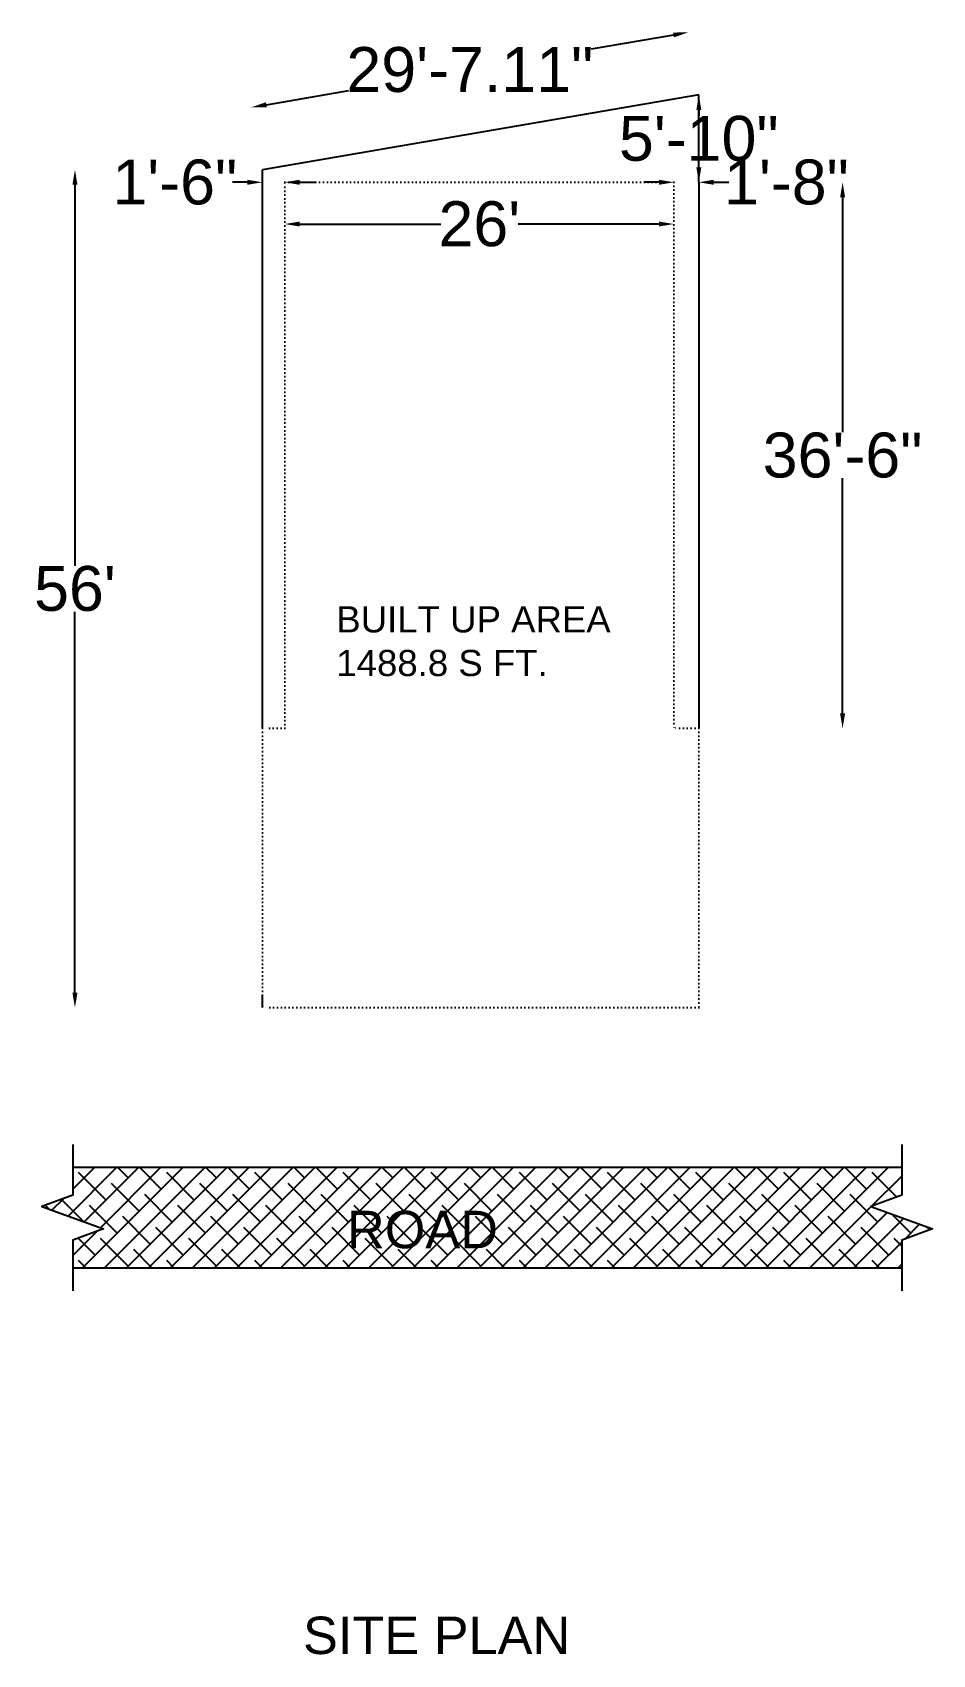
# Model space of a CAD drawing. Header units: inches. Extents: x 1558 to 2280, y -338 to 963.
import ezdxf

# ---------------------------------------------------------------- set-up
doc = ezdxf.new("R2010")
doc.units = ezdxf.units.IN
doc.header["$MEASUREMENT"] = 0
doc.linetypes.add('ACAD_ISO07W100', pattern=[3, 0, -3])
doc.styles.get("Standard").update_dxf_attribs({"font": 'arial.ttf'})
doc.dimstyles.get("Standard").update_dxf_attribs({"dimtxt": 36, "dimasz": 12, "dimexe": 0.18, "dimexo": 0.0625, "dimgap": 0.09, "dimtad": 0, "dimtih": 1, "dimtoh": 1, "dimdsep": 46, "dimlunit": 3, "dimtxsty": 'Standard', "dimcen": 12, "dimse1": 1, "dimse2": 1, "dimadec": 0, "dimazin": 0, "dimtfac": 1, "dimtofl": 0, "dimtmove": 0, "dimatfit": 3, "dimfxl": 1, "dimtolj": 1, "dimtzin": 0, "dimarcsym": 0})

# ---------------------------------------------------------------- blocks, each defined once
blk = doc.blocks.new('*D12')
at = {"color": 0, "lineweight": -2, "transparency": 16777216}
for p, q in [((2072.4, 960.9), (2006.4, 949.6)), ((1746.1, 905), (1812.1, 916.3))]:
    blk.add_line(p, q, dxfattribs=at)
at = {"color": 0, "transparency": 16777216}
for points in [[(2072.1, 962.9), (2072.8, 959), (2084.2, 963)], [(1745.7, 907), (1746.4, 903), (1734.2, 903)]]:
    blk.add_solid(points, dxfattribs=at)
at = {"layer": 'Defpoints', "color": 0, "transparency": 16777216}
for p in [(2084.2, 963), (2092.8, 912.8), (1742.8, 852.8)]:
    blk.add_point(p, dxfattribs=at)
at = {"color": 0, "transparency": 16777216, "insert": (1909.2, 933), "char_height": 36, "attachment_point": 5}
blk.add_mtext('\\A1;29\'-7.11"', dxfattribs=at)
blk = doc.blocks.new('*D13')
at = {"color": 0, "lineweight": -2, "transparency": 16777216}
for p, q in [((1772.8, 809.3), (1885.9, 809.3)), ((2060.8, 809.3), (1947.8, 809.3))]:
    blk.add_line(p, q, dxfattribs=at)
at = {"color": 0, "transparency": 16777216}
for points in [[(1772.8, 811.3), (1772.8, 807.3), (1760.8, 809.3)], [(2060.8, 811.3), (2060.8, 807.3), (2072.8, 809.3)]]:
    blk.add_solid(points, dxfattribs=at)
at = {"layer": 'Defpoints', "color": 0, "transparency": 16777216}
for p in [(1760.8, 842.8), (2072.8, 842.8), (1760.8, 809.3)]:
    blk.add_point(p, dxfattribs=at)
at = {"color": 0, "transparency": 16777216, "insert": (1916.8, 809.3), "char_height": 36, "attachment_point": 5}
blk.add_mtext("\\A1;26'", dxfattribs=at)
blk = doc.blocks.new('*D14')
at = {"color": 0, "lineweight": -2, "transparency": 16777216}
for p, q in [((2060.8, 842.8), (2048.8, 842.8)), ((2104.8, 842.8), (2116.8, 842.8))]:
    blk.add_line(p, q, dxfattribs=at)
at = {"color": 0, "transparency": 16777216}
for points in [[(2060.8, 844.8), (2060.8, 840.8), (2072.8, 842.8)], [(2104.8, 844.8), (2104.8, 840.8), (2092.8, 842.8)]]:
    blk.add_solid(points, dxfattribs=at)
at = {"layer": 'Defpoints', "color": 0, "transparency": 16777216}
for p in [(2072.8, 842.8), (2092.8, 842.8), (2092.8, 842.8)]:
    blk.add_point(p, dxfattribs=at)
at = {"color": 0, "transparency": 16777216, "insert": (2163.1, 842.8), "char_height": 36, "attachment_point": 5}
blk.add_mtext('\\A1;1\'-8"', dxfattribs=at)
blk = doc.blocks.new('*D15')
at = {"color": 0, "lineweight": -2, "transparency": 16777216}
for p, q in [((1730.8, 842.8), (1718.8, 842.8)), ((1772.8, 842.8), (1784.8, 842.8))]:
    blk.add_line(p, q, dxfattribs=at)
at = {"color": 0, "transparency": 16777216}
for points in [[(1730.8, 844.8), (1730.8, 840.8), (1742.8, 842.8)], [(1772.8, 844.8), (1772.8, 840.8), (1760.8, 842.8)]]:
    blk.add_solid(points, dxfattribs=at)
at = {"layer": 'Defpoints', "color": 0, "transparency": 16777216}
for p in [(1742.8, 842.8), (1742.8, 842.8), (1760.8, 842.8)]:
    blk.add_point(p, dxfattribs=at)
at = {"color": 0, "transparency": 16777216, "insert": (1672.6, 842.8), "char_height": 36, "attachment_point": 5}
blk.add_mtext('\\A1;1\'-6"', dxfattribs=at)
blk = doc.blocks.new('*D16')
at = {"color": 0, "lineweight": -2, "transparency": 16777216}
for p, q in [((1592.5, 840.8), (1592.5, 535.3)), ((1592.5, 192.8), (1592.5, 498.4))]:
    blk.add_line(p, q, dxfattribs=at)
at = {"color": 0, "transparency": 16777216}
for points in [[(1590.5, 840.8), (1594.5, 840.8), (1592.5, 852.8)], [(1590.5, 192.8), (1594.5, 192.8), (1592.5, 180.8)]]:
    blk.add_solid(points, dxfattribs=at)
at = {"layer": 'Defpoints', "color": 0, "transparency": 16777216}
for p in [(1742.8, 852.8), (1592.5, 180.8), (1742.8, 180.8)]:
    blk.add_point(p, dxfattribs=at)
at = {"color": 0, "transparency": 16777216, "insert": (1592.5, 516.8), "char_height": 36, "attachment_point": 5}
blk.add_mtext("\\A1;56'", dxfattribs=at)
blk = doc.blocks.new('*D17')
at = {"color": 0, "lineweight": -2, "transparency": 16777216}
for p, q in [((2208.1, 830.8), (2208.1, 642.3)), ((2208.1, 416.8), (2208.1, 605.4))]:
    blk.add_line(p, q, dxfattribs=at)
at = {"color": 0, "transparency": 16777216}
for points in [[(2206.1, 830.8), (2210.1, 830.8), (2208.1, 842.8)], [(2206.1, 416.8), (2210.1, 416.8), (2208.1, 404.8)]]:
    blk.add_solid(points, dxfattribs=at)
at = {"layer": 'Defpoints', "color": 0, "transparency": 16777216}
for p in [(2072.8, 842.8), (2072.8, 404.8), (2208.1, 404.8)]:
    blk.add_point(p, dxfattribs=at)
at = {"color": 0, "transparency": 16777216, "insert": (2208.1, 623.8), "char_height": 36, "attachment_point": 5}
blk.add_mtext('\\A1;36\'-6"', dxfattribs=at)
blk = doc.blocks.new('*D18')
at = {"color": 0, "lineweight": -2, "transparency": 16777216}
for p, q in [((2092.8, 900.8), (2092.8, 896.3)), ((2092.8, 854.8), (2092.8, 859.4))]:
    blk.add_line(p, q, dxfattribs=at)
at = {"color": 0, "transparency": 16777216}
for points in [[(2090.8, 900.8), (2094.8, 900.8), (2092.8, 912.8)], [(2090.8, 854.8), (2094.8, 854.8), (2092.8, 842.8)]]:
    blk.add_solid(points, dxfattribs=at)
at = {"layer": 'Defpoints', "color": 0, "transparency": 16777216}
for p in [(2092.8, 912.8), (2092.8, 912.8), (2092.8, 842.8)]:
    blk.add_point(p, dxfattribs=at)
at = {"color": 0, "transparency": 16777216, "insert": (2092.8, 877.8), "char_height": 36, "attachment_point": 5}
blk.add_mtext('\\A1;5\'-10"', dxfattribs=at)

msp = doc.modelspace()

# ---------------------------------------------------------------- hatches: boundary and pattern name
h = msp.add_hatch()
h.set_pattern_fill('ANSI38', color=256, scale=100)
h.paths.add_polyline_path([(2230.788, 21.338), (2255.515, 30.338), (2255.515, 52.813), (1590.787, 52.813), (1590.787, 30.338), (1566.059, 21.338), (1615.514, 3.338), (1590.787, -5.662), (1590.787, -28.138), (2255.515, -28.138), (2255.515, -5.662), (2280.242, 3.338)])

# ---------------------------------------------------------------- linework, layer by layer
for p, q in [((2092.842, 912.849), (1742.842, 852.849)), ((2092.842, 842.849), (2092.842, 912.849)), ((1742.842, 842.849), (1742.842, 852.849)), ((1742.842, 404.849), (1742.842, 842.849)), ((2092.842, 842.849), (2092.842, 404.849)), ((1742.842, 180.849), (1742.842, 190.849)), ((1590.787, 52.813), (2255.515, 52.813)), ((2255.515, -28.138), (1590.787, -28.138))]:
    msp.add_line(p, q)
at = {"linetype": 'ACAD_ISO07W100'}
for p, q in [((1760.842, 842.849), (2072.842, 842.849)), ((1760.842, 404.849), (1760.842, 842.849)), ((2072.842, 842.849), (2072.842, 404.849)), ((1760.842, 404.849), (1742.842, 404.849)), ((1742.842, 404.849), (1742.842, 180.849)), ((2092.842, 404.849), (2072.842, 404.849)), ((2092.842, 404.849), (2092.842, 180.849)), ((2092.842, 180.849), (1742.842, 180.849))]:
    msp.add_line(p, q, dxfattribs=at)
at = {"linetype": 'Continuous'}
for points in [[(1590.787, 70.993), (1590.787, 30.338), (1566.059, 21.338), (1615.514, 3.338), (1590.787, -5.662), (1590.787, -46.318)], [(2255.515, 70.993), (2255.515, 30.338), (2230.788, 21.338), (2280.242, 3.338), (2255.515, -5.662), (2255.515, -46.318)]]:
    msp.add_lwpolyline(points, dxfattribs=at)

# ---------------------------------------------------------------- texts
at = {"attachment_point": 1}
for s, width, gutter_width, insert, char_height in [('BUILT UP AREA\\P1488.8 S FT.', 52700.61534, 105, (1802.09, 502.764), 21), ('SITE PLAN', 75286.59335, 150, (1775.399, -307.583), 30)]:
    msp.add_mtext_dynamic_manual_height_columns(s, width=width, gutter_width=gutter_width, heights=[0], dxfattribs=dict(at, insert=insert, char_height=char_height))
at = {"color": 40, "true_color": 0xf8d731, "insert": (1810.653, 17.906), "char_height": 30, "attachment_point": 1}
msp.add_mtext_dynamic_manual_height_columns('ROAD', width=75286.59335, gutter_width=150, heights=[0], dxfattribs=at)

# ---------------------------------------------------------------- dimensions: what is measured, and where the dimension line sits
for p1, p2, distance, picture, middle in [((1742.842, 852.849), (2092.842, 912.849), 50.853, '*D12', (1909.25, 932.971)), ((2072.842, 842.849), (2092.842, 842.849), 0, '*D14', (2163.086, 842.849)), ((2072.842, 842.849), (1760.842, 842.849), 33.587, '*D13', (1916.842, 809.262))]:
    dim = msp.add_aligned_dim(p1=p1, p2=p2, distance=distance, dimstyle='Standard')
    dim.commit()
    dim.dimension.update_dxf_attribs({"geometry": picture, "text_midpoint": middle})
for base, p1, p2, picture, middle in [((2092.842, 912.849), (2092.842, 842.849), (2092.842, 912.849), '*D18', (2092.842, 877.849)), ((1592.503, 180.849), (1742.842, 852.849), (1742.842, 180.849), '*D16', (1592.503, 516.849)), ((2208.063, 404.849), (2072.842, 842.849), (2072.842, 404.849), '*D17', (2208.063, 623.849))]:
    dim = msp.add_linear_dim(base=base, p1=p1, p2=p2, angle=90, dimstyle='Standard')
    dim.commit()
    dim.dimension.update_dxf_attribs({"geometry": picture, "text_midpoint": middle})
dim = msp.add_linear_dim(base=(1742.842, 842.849), p1=(1760.842, 842.849), p2=(1742.842, 842.849), dimstyle='Standard')
dim.commit()
dim.dimension.update_dxf_attribs({"geometry": '*D15', "text_midpoint": (1672.598, 842.849)})

doc.saveas('drawing.dxf')
